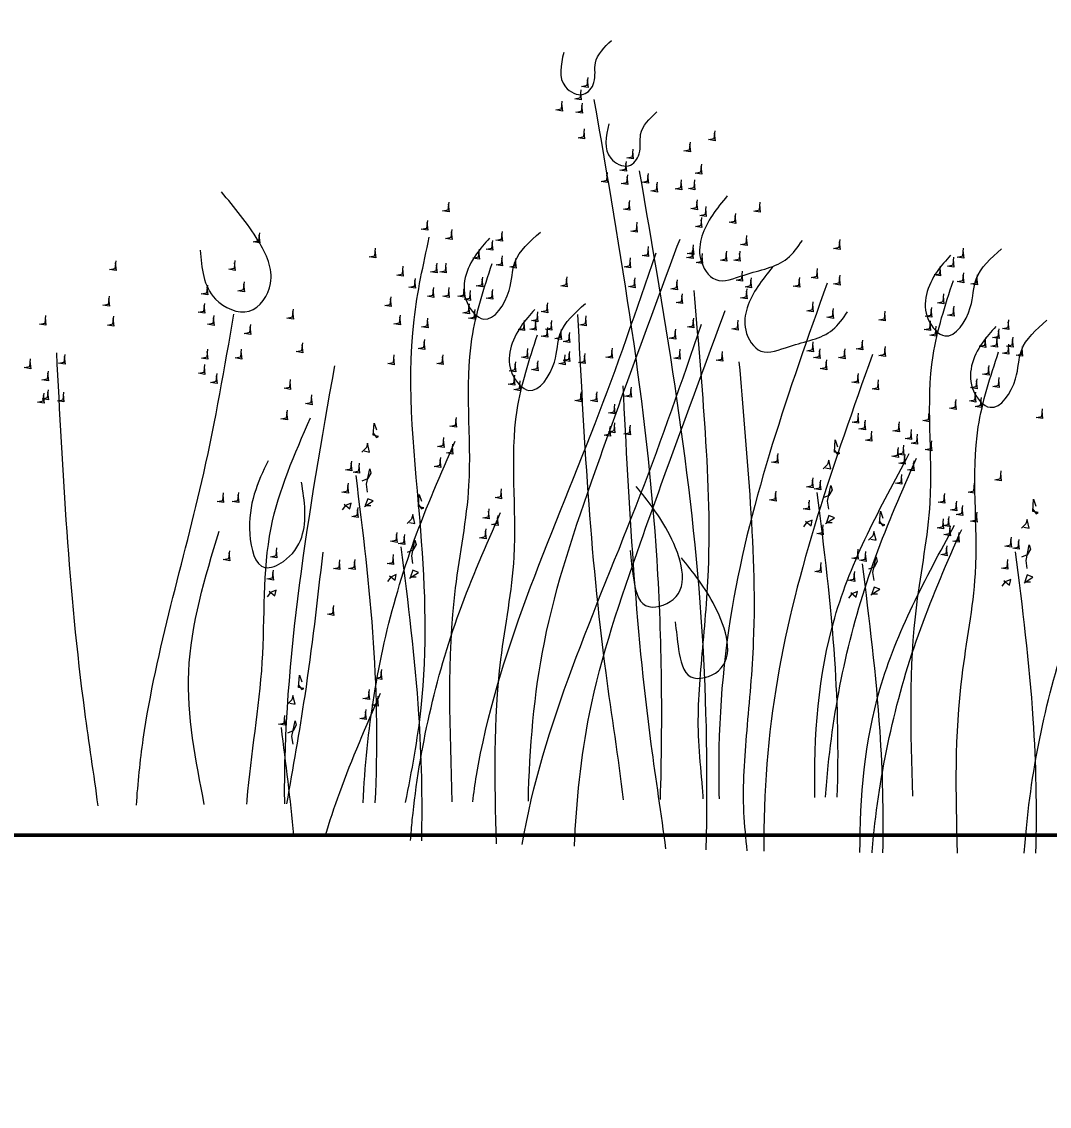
# Model space of a CAD drawing. Header units: metres. Extents: x 0 to 4415, y 1197 to 2590.
# Drawn here: x 1875.3737 to 1875.6923, y 1203.0041 to 1203.3403 of the extents above; entities that cross this region are included whole.
import ezdxf

# ---------------------------------------------------------------- set-up
doc = ezdxf.new("R2010")
doc.units = ezdxf.units.M
doc.linetypes.add('CACHE2', pattern=[4.7625, 3.175, -1.5875])
doc.layers.get('DEFPOINTS').update_dxf_attribs({"lineweight": 5})
for name, color, linetype, lineweight in [('00-cot-ext 2', 7, 'Continuous', 13), ('caché', 20, 'CACHE2', 13), ('mur', 7, 'Continuous', 50)]:
    doc.layers.add(name, color=color, linetype=linetype, lineweight=lineweight)
doc.layers.add('A_VEGETATION', color=7, linetype='Continuous', lineweight=9, true_color=0x009900)
doc.styles.add('WALIDcotat', font='times.ttf')
doc.dimstyles.new('walid 100', dxfattribs={"dimscale": 0, "dimtxt": 0.25, "dimasz": 0.1, "dimexe": 1.25, "dimexo": 0.625, "dimgap": 0.02, "dimtad": 1, "dimdec": 0, "dimlfac": 100, "dimrnd": 5, "dimtxsty": 'WALIDcotat', "dimblk": 'COTE', "dimcen": 2.5, "dimse1": 1, "dimse2": 1, "dimclrd": 256, "dimclrt": 256, "dimadec": 0, "dimazin": 0, "dimtfac": 1, "dimtdec": 0, "dimtix": 1, "dimtmove": 2, "dimatfit": 3, "dimldrblk": 'COTE', "dimfxl": 1.25, "dimarcsym": 0})

# ---------------------------------------------------------------- blocks, each defined once
blk = doc.blocks.new('COTE')
at = {"ltscale": 0.05}
h = blk.add_hatch(color=256, dxfattribs=at)
edge = h.paths.add_edge_path()
edge.add_arc((0, 0), 0.25, 0, 360)
for p, q in [((0, -1), (0, 1)), ((1, 0), (-1, 0))]:
    blk.add_line(p, q)
blk.add_circle((0, 0), 0.25)
blk = doc.blocks.new('*D160')
at = {"layer": '00-cot-ext 2', "lineweight": -2, "transparency": 16777216}
blk.add_line((1875.91557, 1202.28817), (1875.91557, 1213.48817), dxfattribs=at)
at = {"layer": 'DEFPOINTS', "color": 0, "transparency": 16777216}
for p in [(1872.57396, 1213.58817), (1875.91557, 1213.58817), (1873.61202, 1202.18817)]:
    blk.add_point(p, dxfattribs=at)
at = {"layer": '00-cot-ext 2', "lineweight": -2, "transparency": 16777216, "xscale": 0.1, "yscale": 0.1, "zscale": 0.1}
for p, rotation in [((1875.91557, 1213.58817), 90), ((1875.91557, 1202.18817), 270)]:
    blk.add_blockref('COTE', p, dxfattribs=dict(at, rotation=rotation))
at = {"layer": '00-cot-ext 2', "transparency": 16777216, "insert": (1875.76841, 1207.88817), "char_height": 0.25, "attachment_point": 5, "rotation": 90, "style": 'WALIDcotat'}
blk.add_mtext('1140', dxfattribs=at)
blk = doc.blocks.new('Arbustes 1_coupes')
at = {"flags": 128}
for points in [[(24.1563, 5.6056), (24.1633, 5.5448), (24.1117, 5.5535), (24.1563, 5.5622), (24.1633, 5.623)], [(24.1023, 5.5085), (24.1094, 5.4477), (24.0578, 5.4564), (24.1023, 5.4651), (24.1094, 5.5259)], [(2.6895, 5.4013), (2.6965, 5.3404), (2.6449, 5.3491), (2.6895, 5.3578), (2.6965, 5.4187)], [(23.9523, 5.4201), (23.9594, 5.3593), (23.9078, 5.368), (23.9523, 5.3767), (23.9594, 5.4375)], [(24.1117, 5.4028), (24.1188, 5.3419), (24.0672, 5.3506), (24.1117, 5.3593), (24.1188, 5.4201)], [(2.6355, 5.3042), (2.6426, 5.2434), (2.591, 5.252), (2.6355, 5.2607), (2.6426, 5.3216)], [(2.4855, 5.2158), (2.4926, 5.155), (2.441, 5.1636), (2.4855, 5.1723), (2.4926, 5.2332)], [(2.6449, 5.1984), (2.652, 5.1376), (2.6004, 5.1463), (2.6449, 5.155), (2.652, 5.2158)], [(24.1281, 5.1999), (24.1352, 5.139), (24.0836, 5.1477), (24.1281, 5.1564), (24.1352, 5.2173)], [(25.1595, 5.1825), (25.1665, 5.1216), (25.115, 5.1303), (25.1595, 5.139), (25.1665, 5.1999)], [(24.965, 5.0941), (24.972, 5.0332), (24.9204, 5.0419), (24.965, 5.0506), (24.972, 5.1115)], [(2.6613, 4.9955), (2.6684, 4.9347), (2.6168, 4.9434), (2.6613, 4.9521), (2.6684, 5.0129)], [(3.6927, 4.9782), (3.6997, 4.9173), (3.6482, 4.926), (3.6927, 4.9347), (3.6997, 4.9955)], [(3.4982, 4.8898), (3.5052, 4.8289), (3.4536, 4.8376), (3.4982, 4.8463), (3.5052, 4.9072)], [(25.054, 4.9187), (25.0611, 4.8579), (25.0095, 4.8666), (25.054, 4.8753), (25.0611, 4.9361)], [(24.6321, 4.8477), (24.6391, 4.7869), (24.5876, 4.7956), (24.6321, 4.8043), (24.6391, 4.8651)], [(24.8946, 4.7956), (24.9017, 4.7347), (24.8501, 4.7434), (24.8946, 4.7521), (24.9017, 4.813)], [(25.0001, 4.7956), (25.0071, 4.7347), (24.9556, 4.7434), (25.0001, 4.7521), (25.0071, 4.813)], [(3.5872, 4.7144), (3.5943, 4.6536), (3.5427, 4.6622), (3.5872, 4.6709), (3.5943, 4.7318)], [(24.7024, 4.7782), (24.7095, 4.7173), (24.6579, 4.726), (24.7024, 4.7347), (24.7095, 4.7956)], [(3.1653, 4.6434), (3.1723, 4.5825), (3.1208, 4.5912), (3.1653, 4.5999), (3.1723, 4.6608)], [(23.0546, 4.6246), (23.0616, 4.5637), (23.01, 4.5724), (23.0546, 4.5811), (23.0616, 4.642)], [(25.0189, 4.6376), (25.0259, 4.5767), (24.9743, 4.5854), (25.0189, 4.5941), (25.0259, 4.655)], [(3.2356, 4.5738), (3.2427, 4.513), (3.1911, 4.5217), (3.2356, 4.5304), (3.2427, 4.5912)], [(3.4278, 4.5912), (3.4349, 4.5304), (3.3833, 4.5391), (3.4278, 4.5478), (3.4349, 4.6086)], [(3.5333, 4.5912), (3.5404, 4.5304), (3.4888, 4.5391), (3.5333, 4.5478), (3.5404, 4.6086)], [(25.0892, 4.584), (25.0962, 4.5231), (25.0446, 4.5318), (25.0892, 4.5405), (25.0962, 4.6014)], [(22.8858, 4.4797), (22.8928, 4.4188), (22.8412, 4.4275), (22.8858, 4.4362), (22.8928, 4.497)], [(24.543, 4.4608), (24.5501, 4.4), (24.4985, 4.4086), (24.543, 4.4173), (24.5501, 4.4782)], [(25.054, 4.497), (25.0611, 4.4362), (25.0095, 4.4449), (25.054, 4.4536), (25.0611, 4.5144)], [(3.5521, 4.4333), (3.5591, 4.3724), (3.5075, 4.3811), (3.5521, 4.3898), (3.5591, 4.4507)], [(3.6224, 4.3797), (3.6294, 4.3188), (3.5779, 4.3275), (3.6224, 4.3362), (3.6294, 4.3971)], [(21.5567, 4.384), (21.5637, 4.3231), (21.5122, 4.3318), (21.5567, 4.3405), (21.5637, 4.4014)], [(23.078, 4.4072), (23.085, 4.3463), (23.0335, 4.355), (23.078, 4.3637), (23.085, 4.4246)], [(23.4765, 4.3913), (23.4835, 4.3304), (23.4319, 4.3391), (23.4765, 4.3478), (23.4835, 4.4086)], [(3.5872, 4.2927), (3.5943, 4.2319), (3.5427, 4.2405), (3.5872, 4.2492), (3.5943, 4.3101)], [(23.3991, 4.3203), (23.4062, 4.2594), (23.3546, 4.2681), (23.3991, 4.2768), (23.4062, 4.3376)], [(26.1464, 4.3203), (26.1534, 4.2594), (26.1018, 4.2681), (26.1464, 4.2768), (26.1534, 4.3376)], [(2.0097, 4.1869), (2.0167, 4.1261), (1.9652, 4.1348), (2.0097, 4.1435), (2.0167, 4.2043)], [(3.0762, 4.2565), (3.0833, 4.1956), (3.0317, 4.2043), (3.0762, 4.213), (3.0833, 4.2739)], [(22.4732, 4.2623), (22.4803, 4.2014), (22.4287, 4.2101), (22.4732, 4.2188), (22.4803, 4.2797)], [(23.2936, 4.2507), (23.3007, 4.1898), (23.2491, 4.1985), (23.2936, 4.2072), (23.3007, 4.2681)], [(23.4765, 4.1971), (23.4835, 4.1362), (23.4319, 4.1449), (23.4765, 4.1536), (23.4835, 4.2145)], [(24.6321, 4.2681), (24.6391, 4.2072), (24.5876, 4.2159), (24.6321, 4.2246), (24.6391, 4.2855)], [(24.9837, 4.2507), (24.9907, 4.1898), (24.9392, 4.1985), (24.9837, 4.2072), (24.9907, 4.2681)], [(27.1238, 4.2492), (27.1309, 4.1884), (27.0793, 4.1971), (27.1238, 4.2058), (27.1309, 4.2666)], [(1.9323, 4.1159), (1.9394, 4.0551), (1.8878, 4.0638), (1.9323, 4.0724), (1.9394, 4.1333)], [(4.6796, 4.1159), (4.6866, 4.0551), (4.635, 4.0638), (4.6796, 4.0724), (4.6866, 4.1333)], [(20.4198, 4.1666), (20.4269, 4.1058), (20.3753, 4.1145), (20.4198, 4.1232), (20.4269, 4.184)], [(21.3621, 4.1666), (21.3692, 4.1058), (21.3176, 4.1145), (21.3621, 4.1232), (21.3692, 4.184)], [(22.6912, 4.1174), (22.6983, 4.0565), (22.6467, 4.0652), (22.6912, 4.0739), (22.6983, 4.1348)], [(22.9584, 4.142), (22.9655, 4.0811), (22.9139, 4.0898), (22.9584, 4.0985), (22.9655, 4.1594)], [(23.0311, 4.142), (23.0381, 4.0811), (22.9866, 4.0898), (23.0311, 4.0985), (23.0381, 4.1594)], [(23.5843, 4.1797), (23.5913, 4.1188), (23.5398, 4.1275), (23.5843, 4.1362), (23.5913, 4.1971)], [(24.4891, 4.1797), (24.4961, 4.1188), (24.4446, 4.1275), (24.4891, 4.1362), (24.4961, 4.1971)], [(26.941, 4.1087), (26.948, 4.0478), (26.8964, 4.0565), (26.941, 4.0652), (26.948, 4.1261)], [(27.0465, 4.1782), (27.0535, 4.1174), (27.0019, 4.1261), (27.0465, 4.1348), (27.0535, 4.1956)], [(1.8269, 4.0464), (1.8339, 3.9855), (1.7823, 3.9942), (1.8269, 4.0029), (1.8339, 4.0638)], [(3.1653, 4.0638), (3.1723, 4.0029), (3.1208, 4.0116), (3.1653, 4.0203), (3.1723, 4.0811)], [(3.5169, 4.0464), (3.5239, 3.9855), (3.4724, 3.9942), (3.5169, 4.0029), (3.5239, 4.0638)], [(5.657, 4.0449), (5.6641, 3.984), (5.6125, 3.9927), (5.657, 4.0014), (5.6641, 4.0623)], [(22.7873, 4.0217), (22.7944, 3.9609), (22.7428, 3.9696), (22.7873, 3.9783), (22.7944, 4.0391)], [(23.3194, 4.0304), (23.3265, 3.9696), (23.2749, 3.9783), (23.3194, 3.9869), (23.3265, 4.0478)], [(23.9875, 4.0304), (23.9945, 3.9696), (23.9429, 3.9783), (23.9875, 3.9869), (23.9945, 4.0478)], [(24.5243, 4.0217), (24.5313, 3.9609), (24.4797, 3.9696), (24.5243, 3.9783), (24.5313, 4.0391)], [(25.8276, 4.0217), (25.8346, 3.9609), (25.783, 3.9696), (25.8276, 3.9783), (25.8346, 4.0391)], [(25.9682, 4.0913), (25.9752, 4.0304), (25.9237, 4.0391), (25.9682, 4.0478), (25.9752, 4.1087)], [(26.1464, 4.0391), (26.1534, 3.9783), (26.1018, 3.9869), (26.1464, 3.9956), (26.1534, 4.0565)], [(27.1238, 4.0551), (27.1309, 3.9942), (27.0793, 4.0029), (27.1238, 4.0116), (27.1309, 4.0724)], [(27.2316, 4.0377), (27.2387, 3.9768), (27.1871, 3.9855), (27.2316, 3.9942), (27.2387, 4.0551)], [(2.0097, 3.9927), (2.0167, 3.9319), (1.9652, 3.9406), (2.0097, 3.9493), (2.0167, 4.0101)], [(2.1175, 3.9754), (2.1245, 3.9145), (2.073, 3.9232), (2.1175, 3.9319), (2.1245, 3.9927)], [(3.0223, 3.9754), (3.0293, 3.9145), (2.9778, 3.9232), (3.0223, 3.9319), (3.0293, 3.9927)], [(5.5797, 3.9739), (5.5867, 3.913), (5.5351, 3.9217), (5.5797, 3.9304), (5.5867, 3.9913)], [(21.1442, 3.9725), (21.1512, 3.9116), (21.0996, 3.9203), (21.1442, 3.929), (21.1512, 3.9898)], [(21.4348, 3.9971), (21.4418, 3.9362), (21.3903, 3.9449), (21.4348, 3.9536), (21.4418, 4.0145)], [(22.9327, 3.9493), (22.9397, 3.8884), (22.8881, 3.8971), (22.9327, 3.9058), (22.9397, 3.9667)], [(23.0546, 3.9493), (23.0616, 3.8884), (23.01, 3.8971), (23.0546, 3.9058), (23.0616, 3.9667)], [(23.1741, 3.9493), (23.1811, 3.8884), (23.1296, 3.8971), (23.1741, 3.9058), (23.1811, 3.9667)], [(23.3991, 3.9333), (23.4062, 3.8725), (23.3546, 3.8812), (23.3991, 3.8899), (23.4062, 3.9507)], [(24.8595, 4.0043), (24.8665, 3.9435), (24.8149, 3.9522), (24.8595, 3.9609), (24.8665, 4.0217)], [(4.5014, 3.887), (4.5084, 3.8261), (4.4569, 3.8348), (4.5014, 3.8435), (4.5084, 3.9043)], [(5.4742, 3.9043), (5.4812, 3.8435), (5.4297, 3.8522), (5.4742, 3.8609), (5.4812, 3.9217)], [(5.657, 3.8507), (5.6641, 3.7899), (5.6125, 3.7986), (5.657, 3.8073), (5.6641, 3.8681)], [(20.3659, 3.8855), (20.373, 3.8246), (20.3214, 3.8333), (20.3659, 3.842), (20.373, 3.9029)], [(22.5951, 3.8768), (22.6022, 3.8159), (22.5506, 3.8246), (22.5951, 3.8333), (22.6022, 3.8942)], [(23.2233, 3.9246), (23.2304, 3.8638), (23.1788, 3.8725), (23.2233, 3.8812), (23.2304, 3.942)], [(26.9668, 3.8884), (26.9738, 3.8275), (26.9222, 3.8362), (26.9668, 3.8449), (26.9738, 3.9058)], [(1.8526, 3.8261), (1.8597, 3.7652), (1.8081, 3.7739), (1.8526, 3.7826), (1.8597, 3.8435)], [(2.5207, 3.8261), (2.5277, 3.7652), (2.4762, 3.7739), (2.5207, 3.7826), (2.5277, 3.8435)], [(3.0575, 3.8174), (3.0645, 3.7565), (3.0129, 3.7652), (3.0575, 3.7739), (3.0645, 3.8348)], [(3.3927, 3.8), (3.3997, 3.7391), (3.3481, 3.7478), (3.3927, 3.7565), (3.3997, 3.8174)], [(4.3608, 3.8174), (4.3678, 3.7565), (4.3162, 3.7652), (4.3608, 3.7739), (4.3678, 3.8348)], [(4.6796, 3.8348), (4.6866, 3.7739), (4.635, 3.7826), (4.6796, 3.7913), (4.6866, 3.8522)], [(5.7649, 3.8333), (5.7719, 3.7725), (5.7203, 3.7812), (5.7649, 3.7899), (5.7719, 3.8507)], [(21.1207, 3.8275), (21.1277, 3.7667), (21.0762, 3.7754), (21.1207, 3.7841), (21.1277, 3.8449)], [(21.8216, 3.7797), (21.8286, 3.7189), (21.777, 3.7276), (21.8216, 3.7362), (21.8286, 3.7971)], [(23.2139, 3.8188), (23.221, 3.758), (23.1694, 3.7667), (23.2139, 3.7754), (23.221, 3.8362)], [(23.2585, 3.7754), (23.2655, 3.7145), (23.2139, 3.7232), (23.2585, 3.7319), (23.2655, 3.7928)], [(25.933, 3.8275), (25.9401, 3.7667), (25.8885, 3.7754), (25.933, 3.7841), (25.9401, 3.8449)], [(26.0924, 3.7754), (26.0995, 3.7145), (26.0479, 3.7232), (26.0924, 3.7319), (26.0995, 3.7928)], [(26.8707, 3.7826), (26.8777, 3.7218), (26.8261, 3.7305), (26.8707, 3.7391), (26.8777, 3.8)], [(27.0465, 3.7913), (27.0535, 3.7305), (27.0019, 3.7391), (27.0465, 3.7478), (27.0535, 3.8087)], [(1.7565, 3.7203), (1.7636, 3.6594), (1.712, 3.6681), (1.7565, 3.6768), (1.7636, 3.7377)], [(1.9323, 3.729), (1.9394, 3.6681), (1.8878, 3.6768), (1.9323, 3.6855), (1.9394, 3.7464)], [(5.5, 3.6841), (5.507, 3.6232), (5.4554, 3.6319), (5.5, 3.6406), (5.507, 3.7015)], [(19.8643, 3.7362), (19.8713, 3.6754), (19.8198, 3.6841), (19.8643, 3.6928), (19.8713, 3.7536)], [(20.4011, 3.7276), (20.4081, 3.6667), (20.3566, 3.6754), (20.4011, 3.6841), (20.4081, 3.7449)], [(21.1934, 3.7319), (21.2004, 3.671), (21.1488, 3.6797), (21.1934, 3.6884), (21.2004, 3.7493)], [(22.6678, 3.7319), (22.6748, 3.671), (22.6232, 3.6797), (22.6678, 3.6884), (22.6748, 3.7493)], [(22.8858, 3.7073), (22.8928, 3.6464), (22.8412, 3.6551), (22.8858, 3.6638), (22.8928, 3.7247)], [(23.7414, 3.687), (23.7484, 3.6261), (23.6968, 3.6348), (23.7414, 3.6435), (23.7484, 3.7044)], [(23.8656, 3.687), (23.8726, 3.6261), (23.8211, 3.6348), (23.8656, 3.6435), (23.8726, 3.7044)], [(24.1375, 3.7218), (24.1445, 3.6609), (24.093, 3.6696), (24.1375, 3.6783), (24.1445, 3.7391)], [(26.8613, 3.6768), (26.8683, 3.616), (26.8167, 3.6247), (26.8613, 3.6334), (26.8683, 3.6942)], [(1.7472, 3.6145), (1.7542, 3.5537), (1.7026, 3.5623), (1.7472, 3.571), (1.7542, 3.6319)], [(4.4663, 3.6232), (4.4733, 3.5623), (4.4217, 3.571), (4.4663, 3.5797), (4.4733, 3.6406)], [(5.5797, 3.587), (5.5867, 3.5261), (5.5351, 3.5348), (5.5797, 3.5435), (5.5867, 3.6044)], [(21.484, 3.6594), (21.4911, 3.5986), (21.4395, 3.6073), (21.484, 3.616), (21.4911, 3.6768)], [(24.0062, 3.5899), (24.0133, 3.529), (23.9617, 3.5377), (24.0062, 3.5464), (24.0133, 3.6073)], [(26.9058, 3.6334), (26.9129, 3.5725), (26.8613, 3.5812), (26.9058, 3.5899), (26.9129, 3.6507)], [(1.7917, 3.571), (1.7987, 3.5102), (1.7472, 3.5189), (1.7917, 3.5276), (1.7987, 3.5884)], [(2.6707, 3.5174), (2.6777, 3.4566), (2.6262, 3.4653), (2.6707, 3.474), (2.6777, 3.5348)], [(4.6256, 3.571), (4.6327, 3.5102), (4.5811, 3.5189), (4.6256, 3.5276), (4.6327, 3.5884)], [(5.4039, 3.5783), (5.4109, 3.5174), (5.3593, 3.5261), (5.4039, 3.5348), (5.4109, 3.5957)], [(21.8942, 3.5145), (21.9013, 3.4537), (21.8497, 3.4624), (21.8942, 3.4711), (21.9013, 3.5319)], [(22.86, 3.5377), (22.867, 3.4769), (22.8155, 3.4855), (22.86, 3.4942), (22.867, 3.5551)], [(25.933, 3.5116), (25.9401, 3.4508), (25.8885, 3.4595), (25.933, 3.4682), (25.9401, 3.529)], [(27.3887, 3.545), (27.3957, 3.4841), (27.3442, 3.4928), (27.3887, 3.5015), (27.3957, 3.5623)], [(27.5129, 3.545), (27.52, 3.4841), (27.4684, 3.4928), (27.5129, 3.5015), (27.52, 3.5623)], [(2.2746, 3.4826), (2.2816, 3.4218), (2.23, 3.4305), (2.2746, 3.4392), (2.2816, 3.5)], [(2.3988, 3.4826), (2.4058, 3.4218), (2.3543, 3.4305), (2.3988, 3.4392), (2.4058, 3.5)], [(5.3945, 3.4725), (5.4015, 3.4116), (5.35, 3.4203), (5.3945, 3.429), (5.4015, 3.4899)], [(5.439, 3.429), (5.4461, 3.3682), (5.3945, 3.3769), (5.439, 3.3856), (5.4461, 3.4464)], [(20.0143, 3.4276), (20.0214, 3.3667), (19.9698, 3.3754), (20.0143, 3.3841), (20.0214, 3.445)], [(21.1442, 3.4653), (21.1512, 3.4044), (21.0996, 3.4131), (21.1442, 3.4218), (21.1512, 3.4826)], [(21.4114, 3.4653), (21.4184, 3.4044), (21.3668, 3.4131), (21.4114, 3.4218), (21.4184, 3.4826)], [(22.6186, 3.4174), (22.6256, 3.3566), (22.574, 3.3653), (22.6186, 3.374), (22.6256, 3.4348)], [(23.0053, 3.4174), (23.0124, 3.3566), (22.9608, 3.3653), (23.0053, 3.374), (23.0124, 3.4348)], [(23.9711, 3.4145), (23.9781, 3.3537), (23.9265, 3.3624), (23.9711, 3.3711), (23.9781, 3.4319)], [(24.0062, 3.4406), (24.0133, 3.3798), (23.9617, 3.3885), (24.0062, 3.3971), (24.0133, 3.458)], [(24.1281, 3.4232), (24.1352, 3.3624), (24.0836, 3.3711), (24.1281, 3.3798), (24.1352, 3.4406)], [(25.987, 3.458), (25.994, 3.3971), (25.9424, 3.4058), (25.987, 3.4145), (25.994, 3.4754)], [(2.5394, 3.3856), (2.5465, 3.3247), (2.4949, 3.3334), (2.5394, 3.3421), (2.5465, 3.4029)], [(5.9219, 3.3406), (5.9289, 3.2798), (5.8774, 3.2885), (5.9219, 3.2972), (5.9289, 3.358)], [(19.7424, 3.3928), (19.7494, 3.3319), (19.6979, 3.3406), (19.7424, 3.3493), (19.7494, 3.4102)], [(21.1207, 3.345), (21.1277, 3.2841), (21.0762, 3.2928), (21.1207, 3.3015), (21.1277, 3.3624)], [(26.0385, 3.3696), (26.0456, 3.3088), (25.994, 3.3174), (26.0385, 3.3261), (26.0456, 3.387)], [(4.4663, 3.3073), (4.4733, 3.2464), (4.4217, 3.2551), (4.4663, 3.2638), (4.4733, 3.3247)], [(4.5202, 3.2537), (4.5272, 3.1928), (4.4756, 3.2015), (4.5202, 3.2102), (4.5272, 3.2711)], [(19.8831, 3.2957), (19.8901, 3.2348), (19.8385, 3.2435), (19.8831, 3.2522), (19.8901, 3.3131)], [(21.2168, 3.2725), (21.2239, 3.2117), (21.1723, 3.2204), (21.2168, 3.229), (21.2239, 3.2899)], [(2.5043, 3.2102), (2.5113, 3.1493), (2.4597, 3.158), (2.5043, 3.1667), (2.5113, 3.2276)], [(2.5394, 3.2363), (2.5465, 3.1754), (2.4949, 3.1841), (2.5394, 3.1928), (2.5465, 3.2537)], [(2.6613, 3.2189), (2.6684, 3.158), (2.6168, 3.1667), (2.6613, 3.1754), (2.6684, 3.2363)], [(4.5717, 3.1653), (4.5788, 3.1044), (4.5272, 3.1131), (4.5717, 3.1218), (4.5788, 3.1827)], [(21.7981, 3.2247), (21.8052, 3.1638), (21.7536, 3.1725), (21.7981, 3.1812), (21.8052, 3.2421)], [(19.8479, 3.1204), (19.8549, 3.0595), (19.8034, 3.0682), (19.8479, 3.0769), (19.8549, 3.1378)], [(19.8831, 3.1464), (19.8901, 3.0856), (19.8385, 3.0943), (19.8831, 3.103), (19.8901, 3.1638)], [(20.0049, 3.1291), (20.012, 3.0682), (19.9604, 3.0769), (20.0049, 3.0856), (20.012, 3.1464)], [(21.9669, 3.103), (21.9739, 3.0421), (21.9224, 3.0508), (21.9669, 3.0595), (21.9739, 3.1204)], [(27.0605, 3.0537), (27.0676, 2.9928), (27.016, 3.0015), (27.0605, 3.0102), (27.0676, 3.0711)], [(21.7724, 2.9827), (21.7794, 2.9218), (21.7278, 2.9305), (21.7724, 2.9392), (21.7794, 3.0001)], [(23.1085, 2.9218), (23.1155, 2.861), (23.0639, 2.8697), (23.1085, 2.8784), (23.1155, 2.9392)], [(26.8496, 2.9566), (26.8566, 2.8957), (26.805, 2.9044), (26.8496, 2.9131), (26.8566, 2.974)], [(5.5937, 2.8494), (5.6008, 2.7885), (5.5492, 2.7972), (5.5937, 2.8059), (5.6008, 2.8668)], [(22.4568, 2.816), (22.4826, 2.7813), (22.499, 2.79), (22.4568, 2.7987), (22.4639, 2.8957), (22.4826, 2.8421)], [(26.6128, 2.8769), (26.6198, 2.816), (26.5683, 2.8247), (26.6128, 2.8334), (26.6198, 2.8943)], [(26.7089, 2.816), (26.716, 2.7552), (26.6644, 2.7639), (26.7089, 2.7726), (26.716, 2.8334)], [(5.3828, 2.7523), (5.3898, 2.6914), (5.3382, 2.7001), (5.3828, 2.7088), (5.3898, 2.7697)], [(23.01, 2.7624), (23.017, 2.7016), (22.9655, 2.7103), (23.01, 2.719), (23.017, 2.7798)], [(26.1042, 2.674), (26.1299, 2.6392), (26.1464, 2.6479), (26.1042, 2.6566), (26.1112, 2.7537), (26.1299, 2.7001)], [(26.7558, 2.7798), (26.7628, 2.719), (26.7113, 2.7276), (26.7558, 2.7363), (26.7628, 2.7972)], [(26.8683, 2.7276), (26.8754, 2.6668), (26.8238, 2.6755), (26.8683, 2.6842), (26.8754, 2.745)], [(0.99, 2.6117), (1.0158, 2.5769), (1.0322, 2.5856), (0.99, 2.5943), (0.9971, 2.6914), (1.0158, 2.6378)], [(1.6417, 2.7175), (1.6487, 2.6566), (1.5971, 2.6653), (1.6417, 2.674), (1.6487, 2.7349)], [(5.146, 2.6726), (5.1531, 2.6117), (5.1015, 2.6204), (5.146, 2.6291), (5.1531, 2.69)], [(22.3865, 2.6755), (22.4287, 2.6668), (22.4123, 2.7363), (22.4029, 2.7016), (22.3677, 2.6668)], [(23.0803, 2.7103), (23.0874, 2.6494), (23.0358, 2.6581), (23.0803, 2.6668), (23.0874, 2.7276)], [(26.6034, 2.6755), (26.6105, 2.6146), (26.5589, 2.6233), (26.6034, 2.632), (26.6105, 2.6929)], [(26.648, 2.6929), (26.655, 2.632), (26.6034, 2.6407), (26.648, 2.6494), (26.655, 2.7103)], [(1.5432, 2.5581), (1.5503, 2.4972), (1.4987, 2.5059), (1.5432, 2.5146), (1.5503, 2.5755)], [(5.2421, 2.6117), (5.2492, 2.5508), (5.1976, 2.5595), (5.2421, 2.5682), (5.2492, 2.6291)], [(5.289, 2.5755), (5.296, 2.5146), (5.2445, 2.5233), (5.289, 2.532), (5.296, 2.5929)], [(5.8492, 2.5624), (5.875, 2.5277), (5.8914, 2.5364), (5.8492, 2.5451), (5.8563, 2.6421), (5.875, 2.5885)], [(22.281, 2.5784), (22.288, 2.5175), (22.2365, 2.5262), (22.281, 2.5349), (22.288, 2.5958)], [(22.342, 2.561), (22.349, 2.5001), (22.2974, 2.5088), (22.342, 2.5175), (22.349, 2.5784)], [(22.9842, 2.6045), (22.9913, 2.5436), (22.9397, 2.5523), (22.9842, 2.561), (22.9913, 2.6219)], [(25.6518, 2.6306), (25.6588, 2.5697), (25.6072, 2.5784), (25.6518, 2.5871), (25.6588, 2.6479)], [(26.0338, 2.5335), (26.076, 2.5248), (26.0596, 2.5943), (26.0502, 2.5595), (26.0151, 2.5248)], [(26.6574, 2.6204), (26.6644, 2.5595), (26.6128, 2.5682), (26.6574, 2.5769), (26.6644, 2.6378)], [(26.7277, 2.5682), (26.7347, 2.5074), (26.6831, 2.5161), (26.7277, 2.5248), (26.7347, 2.5856)], [(0.9197, 2.4711), (0.9619, 2.4625), (0.9455, 2.532), (0.9361, 2.4972), (0.901, 2.4625)], [(1.6135, 2.5059), (1.6206, 2.4451), (1.569, 2.4538), (1.6135, 2.4625), (1.6206, 2.5233)], [(4.6374, 2.4697), (4.6632, 2.4349), (4.6796, 2.4436), (4.6374, 2.4523), (4.6444, 2.5494), (4.6632, 2.4958)], [(5.1366, 2.4711), (5.1437, 2.4103), (5.0921, 2.419), (5.1366, 2.4277), (5.1437, 2.4885)], [(5.1812, 2.4885), (5.1882, 2.4277), (5.1366, 2.4364), (5.1812, 2.4451), (5.1882, 2.5059)], [(5.4015, 2.5233), (5.4086, 2.4625), (5.357, 2.4711), (5.4015, 2.4798), (5.4086, 2.5407)], [(22.4123, 2.3494), (22.4029, 2.4117), (22.4287, 2.5349), (22.4381, 2.5001), (22.4123, 2.4552), (22.3677, 2.4378)], [(1.5174, 2.4001), (1.5245, 2.3393), (1.4729, 2.348), (1.5174, 2.3567), (1.5245, 2.4175)], [(4.185, 2.4262), (4.192, 2.3654), (4.1404, 2.3741), (4.185, 2.3827), (4.192, 2.4436)], [(5.1906, 2.4161), (5.1976, 2.3552), (5.146, 2.3639), (5.1906, 2.3726), (5.1976, 2.4335)], [(5.7789, 2.4219), (5.8211, 2.4132), (5.8047, 2.4827), (5.7953, 2.448), (5.7602, 2.4132)], [(22.2529, 2.403), (22.2599, 2.3422), (22.2084, 2.3509), (22.2529, 2.3596), (22.2599, 2.4204)], [(25.9284, 2.4364), (25.9354, 2.3755), (25.8838, 2.3842), (25.9284, 2.3929), (25.9354, 2.4538)], [(25.9893, 2.419), (25.9963, 2.3581), (25.9448, 2.3668), (25.9893, 2.3755), (25.9963, 2.4364)], [(26.6316, 2.4625), (26.6386, 2.4016), (26.587, 2.4103), (26.6316, 2.419), (26.6386, 2.4798)], [(0.8142, 2.3741), (0.8213, 2.3132), (0.7697, 2.3219), (0.8142, 2.3306), (0.8213, 2.3914)], [(0.8752, 2.3567), (0.8822, 2.2958), (0.8306, 2.3045), (0.8752, 2.3132), (0.8822, 2.3741)], [(0.9455, 2.1451), (0.9361, 2.2074), (0.9619, 2.3306), (0.9713, 2.2958), (0.9455, 2.2509), (0.901, 2.2335)], [(4.567, 2.3291), (4.6092, 2.3204), (4.5928, 2.39), (4.5835, 2.3552), (4.5483, 2.3204)], [(5.2609, 2.3639), (5.2679, 2.303), (5.2163, 2.3117), (5.2609, 2.3204), (5.2679, 2.3813)], [(5.6734, 2.3248), (5.6805, 2.2639), (5.6289, 2.2726), (5.6734, 2.2813), (5.6805, 2.3422)], [(5.7344, 2.3074), (5.7414, 2.2465), (5.6898, 2.2552), (5.7344, 2.2639), (5.7414, 2.3248)], [(21.266, 2.3306), (21.2731, 2.2697), (21.2215, 2.2784), (21.266, 2.2871), (21.2731, 2.348)], [(21.3856, 2.3306), (21.3926, 2.2697), (21.3411, 2.2784), (21.3856, 2.2871), (21.3926, 2.348)], [(25.6353, 2.332), (25.6424, 2.2712), (25.5908, 2.2799), (25.6353, 2.2886), (25.6424, 2.3494)], [(26.0596, 2.2074), (26.0502, 2.2697), (26.076, 2.3929), (26.0854, 2.3581), (26.0596, 2.3132), (26.0151, 2.2958)], [(-0.1369, 2.2538), (-0.1299, 2.1929), (-0.1814, 2.2016), (-0.1369, 2.2103), (-0.1299, 2.2712)], [(4.4616, 2.232), (4.4686, 2.1712), (4.417, 2.1799), (4.4616, 2.1886), (4.4686, 2.2494)], [(4.5225, 2.2146), (4.5295, 2.1538), (4.478, 2.1625), (4.5225, 2.1712), (4.5295, 2.232)], [(5.1648, 2.2581), (5.1718, 2.1973), (5.1202, 2.206), (5.1648, 2.2146), (5.1718, 2.2755)], [(5.8047, 2.0958), (5.7953, 2.1581), (5.8211, 2.2813), (5.8305, 2.2465), (5.8047, 2.2016), (5.7602, 2.1842)], [(22.2271, 2.2538), (22.2716, 2.2175), (22.281, 2.2625), (22.2365, 2.2436), (22.2107, 2.2089)], [(22.3865, 2.2349), (22.4568, 2.2799), (22.4123, 2.2973), (22.3935, 2.2436), (22.4381, 2.2436)], [(25.9002, 2.261), (25.9073, 2.2002), (25.8557, 2.2089), (25.9002, 2.2175), (25.9073, 2.2784)], [(0.7861, 2.1987), (0.7931, 2.1378), (0.7416, 2.1465), (0.7861, 2.1552), (0.7931, 2.2161)], [(4.1686, 2.1277), (4.1756, 2.0668), (4.124, 2.0755), (4.1686, 2.0842), (4.1756, 2.1451)], [(4.5928, 2.0031), (4.5835, 2.0654), (4.6092, 2.1886), (4.6186, 2.1538), (4.5928, 2.1089), (4.5483, 2.0915)], [(5.6453, 2.1494), (5.6523, 2.0886), (5.6008, 2.0973), (5.6453, 2.106), (5.6523, 2.1668)], [(22.3302, 2.2103), (22.3373, 2.1494), (22.2857, 2.1581), (22.3302, 2.1668), (22.3373, 2.2277)], [(26.0338, 2.0929), (26.1042, 2.1378), (26.0596, 2.1552), (26.0409, 2.1016), (26.0854, 2.1016)], [(-0.165, 2.0784), (-0.158, 2.0176), (-0.2096, 2.0263), (-0.165, 2.035), (-0.158, 2.0958)], [(0.9197, 2.0306), (0.99, 2.0755), (0.9455, 2.0929), (0.9267, 2.0393), (0.9713, 2.0393)], [(4.4334, 2.0567), (4.4405, 1.9958), (4.3889, 2.0045), (4.4334, 2.0132), (4.4405, 2.0741)], [(25.8744, 2.1118), (25.919, 2.0755), (25.9284, 2.1205), (25.8838, 2.1016), (25.858, 2.0668)], [(0.7603, 2.0494), (0.8048, 2.0132), (0.8142, 2.0581), (0.7697, 2.0393), (0.7439, 2.0045)], [(5.6195, 2.0002), (5.6641, 1.9639), (5.6734, 2.0089), (5.6289, 1.99), (5.6031, 1.9553)], [(5.7789, 1.9813), (5.8492, 2.0263), (5.8047, 2.0437), (5.786, 1.99), (5.8305, 1.99)], [(-0.1908, 1.9292), (-0.1463, 1.893), (-0.1369, 1.9379), (-0.1814, 1.919), (-0.2072, 1.8843)], [(4.4076, 1.9074), (4.4522, 1.8712), (4.4616, 1.9161), (4.417, 1.8973), (4.3912, 1.8625)], [(4.567, 1.8886), (4.6374, 1.9335), (4.5928, 1.9509), (4.5741, 1.8973), (4.6186, 1.8973)], [(21.3129, 1.8712), (21.32, 1.8103), (21.2684, 1.819), (21.3129, 1.8277), (21.32, 1.8886)], [(22.1849, 1.7987), (22.1919, 1.7379), (22.1404, 1.7466), (22.1849, 1.7553), (22.1919, 1.8161)], [(22.3045, 1.7987), (22.3115, 1.7379), (22.2599, 1.7466), (22.3045, 1.7553), (22.3115, 1.8161)], [(22.1357, 1.4365), (22.1427, 1.3756), (22.0911, 1.3843), (22.1357, 1.393), (22.1427, 1.4539)], [(0.6905, 1.291), (0.6976, 1.2301), (0.646, 1.2388), (0.6905, 1.2475), (0.6976, 1.3084)], [(0.0389, 1.1852), (0.0647, 1.1504), (0.0811, 1.1591), (0.0389, 1.1678), (0.0459, 1.2649), (0.0647, 1.2113)], [(0.5921, 1.1316), (0.5991, 1.0707), (0.5476, 1.0794), (0.5921, 1.0881), (0.5991, 1.149)], [(-0.0314, 1.0446), (0.0108, 1.0359), (-0.0056, 1.1055), (-0.015, 1.0707), (-0.0502, 1.0359)], [(0.6624, 1.0794), (0.6694, 1.0185), (0.6179, 1.0272), (0.6624, 1.0359), (0.6694, 1.0968)], [(-0.076, 0.9301), (-0.0689, 0.8693), (-0.1205, 0.878), (-0.076, 0.8867), (-0.0689, 0.9475)], [(0.5663, 0.9736), (0.5733, 0.9127), (0.5218, 0.9214), (0.5663, 0.9301), (0.5733, 0.991)], [(-0.0056, 0.7186), (-0.015, 0.7809), (0.0108, 0.904), (0.0201, 0.8693), (-0.0056, 0.8243), (-0.0502, 0.807)]]:
    blk.add_lwpolyline(points, dxfattribs=at)
for points in [[(23.9711, 5.823), (23.9851, 5.5506), (24.1258, 5.4912), (24.2102, 5.5853), (24.2219, 5.739), (24.3508, 5.9172)], [(2.5043, 5.6187), (2.5183, 5.3462), (2.659, 5.2868), (2.7434, 5.381), (2.7551, 5.5346), (2.884, 5.7129)], [(21.0926, 4.2666), (21.2121, 3.8797), (21.4794, 3.7841), (21.6481, 4.0014), (21.552, 4.3391), (21.2614, 4.726)], [(25.2626, 4.6869), (25.0611, 4.3666), (25.0493, 4.1898), (25.1689, 4.0232), (25.3939, 4.0594), (25.7361, 4.1898), (25.8557, 4.3318)], [(3.7959, 4.4826), (3.5943, 4.1623), (3.5825, 3.9855), (3.7021, 3.8188), (3.9271, 3.8551), (4.2694, 3.9855), (4.3889, 4.1275)], [(23.3804, 4.355), (23.2725, 4.2246), (23.2022, 3.8464), (23.3335, 3.716), (23.5351, 3.9406), (23.582, 4.1652), (23.7836, 4.4029)], [(27.0277, 4.213), (26.9199, 4.0826), (26.8496, 3.7044), (26.9808, 3.5739), (27.1824, 3.7986), (27.2293, 4.0232), (27.4309, 4.2608)], [(1.9136, 4.1507), (1.8058, 4.0203), (1.7354, 3.6421), (1.8667, 3.5116), (2.0683, 3.7362), (2.1152, 3.9609), (2.3168, 4.1985)], [(5.5609, 4.0087), (5.4531, 3.8783), (5.3828, 3.5), (5.514, 3.3696), (5.7156, 3.5942), (5.7625, 3.8188), (5.9641, 4.0565)], [(21.6247, 2.6001), (21.4794, 2.0205), (21.5989, 1.7553), (21.7442, 1.8031), (21.8896, 1.9958), (21.8896, 2.4306)], [(24.4868, 1.8828), (24.5126, 1.6654), (24.6087, 1.4481), (24.8267, 1.4959), (24.8009, 2.0031), (24.536, 2.39)], [(3.02, 1.6785), (3.0458, 1.4611), (3.1419, 1.2437), (3.3599, 1.2915), (3.3341, 1.7987), (3.0692, 2.1857)]]:
    blk.add_spline(points, degree=3)
for points, knots in [([(24.7222, -0.086), (24.742, 0.5455), (24.7316, 2.4047), (24.419, 4.2393), (24.2125, 5.4506)], [0.587601, 0.587601, 0.587601, 0.587601, 1.060659, 1.979923, 1.979923, 1.979923, 1.979923]), ([(3.26, -0.1243), (3.2744, 0.4518), (3.2555, 2.2549), (2.9522, 4.035), (2.7457, 5.2463)], [0.629046, 0.629046, 0.629046, 0.629046, 1.060659, 1.979923, 1.979923, 1.979923, 1.979923]), ([(22.7069, -0.105), (22.7562, 0.1439), (22.8919, 0.852), (22.8494, 2.1338), (22.6884, 3.3851), (22.8566, 4.1469), (22.9045, 4.3637)], [0.619473, 0.619473, 0.619473, 0.619473, 0.809449, 1.159779, 1.576588, 1.74244, 1.74244, 1.74244, 1.74244]), ([(23.6774, -0.0962), (23.6884, 0.326), (23.7627, 1.218), (24.2678, 2.685), (24.6598, 3.7348), (24.8876, 4.3449)], [0.563885, 0.563885, 0.563885, 0.563885, 0.879234, 1.231775, 1.720834, 1.720834, 1.720834, 1.720834]), ([(23.2371, -0.1003), (23.2461, -0.0312), (23.3983, 0.9946), (24.0653, 2.4133), (24.5432, 3.7858), (24.7001, 4.2362)], [0.568199, 0.568199, 0.568199, 0.568199, 0.620996, 1.355238, 1.713875, 1.713875, 1.713875, 1.713875]), ([(2.218, -0.0937), (2.2343, 0.259), (2.3184, 1.079), (2.801, 2.4806), (3.193, 3.5305), (3.4208, 4.1406)], [0.615408, 0.615408, 0.615408, 0.615408, 0.879234, 1.231775, 1.720834, 1.720834, 1.720834, 1.720834]), ([(23.0752, -0.1017), (23.061, 0.4644), (23.0225, 1.3044), (23.2782, 2.5088), (23.1491, 3.3913), (23.3365, 3.9585), (23.4015, 4.155)], [0.556787, 0.556787, 0.556787, 0.556787, 0.980125, 1.184429, 1.47469, 1.628633, 1.628633, 1.628633, 1.628633]), ([(1.8043, -0.0792), (1.9679, 0.8677), (2.6006, 2.2151), (3.0764, 3.5815), (3.2333, 4.0319)], [0.625871, 0.625871, 0.625871, 0.625871, 1.355238, 1.713875, 1.713875, 1.713875, 1.713875]), ([(1.6021, -0.0716), (1.5889, 0.4164), (1.572, 1.1768), (1.8114, 2.3045), (1.6823, 3.187), (1.8697, 3.7542), (1.9347, 3.9507)], [0.615228, 0.615228, 0.615228, 0.615228, 0.980125, 1.184429, 1.47469, 1.628633, 1.628633, 1.628633, 1.628633]), ([(26.0502, 3.9927), (25.7465, 3.1445), (25.2735, 1.8237), (25.1736, 0.4492), (25.1857, -0.0728), (25.1859, -0.0812)], [0, 0, 0, 0, 0.66825, 1.040569, 1.046614, 1.046614, 1.046614, 1.046614]), ([(26.7178, -0.0644), (26.704, 0.442), (26.6823, 1.2211), (26.9256, 2.3668), (26.7964, 3.2493), (26.9839, 3.8165), (27.0488, 4.013)], [0.601503, 0.601503, 0.601503, 0.601503, 0.980125, 1.184429, 1.47469, 1.628633, 1.628633, 1.628633, 1.628633]), ([(24.9954, 3.9391), (25.0249, 3.5887), (25.087, 2.8523), (25.1309, 1.8775), (25.0488, 1.0403), (25.0047, 0.4886), (25.0463, 0.1019), (25.0564, -0.0394), (25.0588, -0.0825)], [0, 0, 0, 0, 0.263817, 0.554442, 0.730305, 0.892375, 0.973782, 1.010806, 1.010806, 1.010806, 1.010806]), ([(4.5835, 3.7884), (4.2797, 2.9402), (3.8206, 1.658), (3.7136, 0.3328), (3.7167, -0.135)], [0, 0, 0, 0, 0.66825, 1.010124, 1.010124, 1.010124, 1.010124]), ([(5.2479, -0.1548), (5.2355, 0.3136), (5.2234, 1.054), (5.4588, 2.1625), (5.3296, 3.045), (5.5171, 3.6121), (5.582, 3.8087)], [0.6298999, 0.6298999, 0.6298999, 0.6298999, 0.980125, 1.1844285, 1.4746905, 1.6286326, 1.6286326, 1.6286326, 1.6286326]), ([(3.5286, 3.7348), (3.5581, 3.3844), (3.6202, 2.6479), (3.6641, 1.6732), (3.582, 0.836), (3.5385, 0.2917), (3.5724, -0.0359), (3.5807, -0.132)], [0, 0, 0, 0, 0.2638175, 0.5544416, 0.7303048, 0.8923745, 0.9681628, 0.9681628, 0.9681628, 0.9681628]), ([(20.5774, -0.1222), (20.5894, 0.0532), (20.6832, 0.9442), (21.0869, 2.211), (21.2841, 3.3393), (21.3575, 3.7594)], [0.6192538, 0.6192538, 0.6192538, 0.6192538, 0.7509262, 1.2899319, 1.6097799, 1.6097799, 1.6097799, 1.6097799]), ([(24.4301, -0.0889), (24.3914, 0.2457), (24.1859, 1.5425), (24.1244, 2.8111), (24.0789, 3.7507)], [0.5834025, 0.5834025, 0.5834025, 0.5834025, 0.8321355, 1.542813, 1.542813, 1.542813, 1.542813]), ([(2.9416, -0.1159), (2.9061, 0.16), (2.7163, 1.3962), (2.6577, 2.6067), (2.6121, 3.5464)], [0.6273119, 0.6273119, 0.6273119, 0.6273119, 0.8321355, 1.542813, 1.542813, 1.542813, 1.542813]), ([(20.2746, -0.1244), (20.2415, 0.1245), (20.0587, 1.333), (20.0013, 2.5169), (19.9557, 3.4566)], [0.6474397, 0.6474397, 0.6474397, 0.6474397, 0.8321355, 1.542813, 1.542813, 1.542813, 1.542813]), ([(21.4508, -0.1155), (21.4517, -0.1039), (21.482, 0.2704), (21.6182, 0.9898), (21.562, 2.0386), (21.8352, 2.6525), (21.9622, 2.9378)], [0.6282718, 0.6282718, 0.6282718, 0.6282718, 0.6369967, 0.9104139, 1.1765895, 1.4077095, 1.4077095, 1.4077095, 1.4077095]), ([(22.3718, -0.1079), (22.3776, 0.0356), (22.4293, 0.7422), (22.6497, 1.7185), (22.9918, 2.4923), (23.1061, 2.7508)], [0.5585808, 0.5585808, 0.5585808, 0.5585808, 0.6661195, 1.0883514, 1.3002657, 1.3002657, 1.3002657, 1.3002657]), ([(25.9441, -0.073), (25.9362, 0.4116), (26.0052, 1.3744), (26.467, 2.2213), (26.6972, 2.6436)], [0.5905888, 0.5905888, 0.5905888, 0.5905888, 0.9488556, 1.3050598, 1.3050598, 1.3050598, 1.3050598]), ([(26.0287, -0.0721), (26.0343, 0.012), (26.0898, 0.6587), (26.297, 1.5764), (26.6391, 2.3502), (26.7535, 2.6088)], [0.6030171, 0.6030171, 0.6030171, 0.6030171, 0.6661195, 1.0883514, 1.3002657, 1.3002657, 1.3002657, 1.3002657]), ([(0.9212, -0.0437), (0.9256, 0.0102), (0.9824, 0.6263), (1.1829, 1.5141), (1.525, 2.2879), (1.6393, 2.5465)], [0.6257172, 0.6257172, 0.6257172, 0.6257172, 0.6661195, 1.0883514, 1.3002657, 1.3002657, 1.3002657, 1.3002657]), ([(5.7757, -0.1563), (5.781, -0.0813), (5.8369, 0.5562), (6.0421, 1.4649), (6.3842, 2.2387), (6.4985, 2.4972)], [0.6098708, 0.6098708, 0.6098708, 0.6098708, 0.6661195, 1.0883514, 1.3002657, 1.3002657, 1.3002657, 1.3002657]), ([(4.4762, -0.1492), (4.4763, 0.2922), (4.5588, 1.2075), (5.0002, 2.017), (5.2304, 2.4393)], [0.6221867, 0.6221867, 0.6221867, 0.6221867, 0.9488556, 1.3050598, 1.3050598, 1.3050598, 1.3050598]), ([(4.5715, -0.1507), (4.5751, -0.1085), (4.6324, 0.4958), (4.8302, 1.3721), (5.1723, 2.1459), (5.2867, 2.4045)], [0.634476, 0.634476, 0.634476, 0.634476, 0.6661195, 1.0883514, 1.3002657, 1.3002657, 1.3002657, 1.3002657]), ([(22.4665, -0.1071), (22.4878, 0.3141), (22.4796, 1.1821), (22.3747, 2.0411), (22.3209, 2.4813)], [0.551892, 0.551892, 0.551892, 0.551892, 0.8681547, 1.2006627, 1.2006627, 1.2006627, 1.2006627]), ([(26.1213, -0.0711), (26.1336, 0.2912), (26.1197, 1.0991), (26.022, 1.899), (25.9682, 2.3393)], [0.5964257, 0.5964257, 0.5964257, 0.5964257, 0.8681547, 1.2006627, 1.2006627, 1.2006627, 1.2006627]), ([(1.0098, -0.0475), (1.0184, 0.2863), (1.0021, 1.0652), (0.9079, 1.8367), (0.8541, 2.277)], [0.6179002, 0.6179002, 0.6179002, 0.6179002, 0.8681547, 1.2006627, 1.2006627, 1.2006627, 1.2006627]), ([(5.8673, -0.1565), (5.8784, 0.1971), (5.8638, 0.9961), (5.7671, 1.7875), (5.7133, 2.2277)], [0.602961, 0.602961, 0.602961, 0.602961, 0.8681547, 1.2006627, 1.2006627, 1.2006627, 1.2006627]), ([(4.658, -0.1519), (4.6652, 0.1694), (4.6479, 0.9356), (4.5552, 1.6947), (4.5014, 2.1349)], [0.6272938, 0.6272938, 0.6272938, 0.6272938, 0.8681547, 1.2006627, 1.2006627, 1.2006627, 1.2006627]), ([(21.1141, -0.1181), (21.0479, 0.2322), (20.9047, 0.965), (21.1242, 1.6765), (21.2379, 2.0451)], [0.6277155, 0.6277155, 0.6277155, 0.6277155, 0.8923782, 1.1768558, 1.1768558, 1.1768558, 1.1768558]), ([(21.7682, -0.113), (21.8181, 0.1714), (21.9373, 0.8309), (22.0144, 1.4966), (22.0583, 1.8756)], [0.6215938, 0.6215938, 0.6215938, 0.6215938, 0.8381071, 1.1240936, 1.1240936, 1.1240936, 1.1240936]), ([(0.2454, -0.0123), (0.2811, 0.1054), (0.4098, 0.4904), (0.5739, 0.8614), (0.6882, 1.12)], [0.9962316, 0.9962316, 0.9962316, 0.9962316, 1.0883514, 1.3002657, 1.3002657, 1.3002657, 1.3002657])]:
    blk.add_open_spline(points, degree=3, knots=knots)
for points in [[(21.7501, -0.1131), (21.7422, 1.0376), (21.9483, 2.1934), (22.1544, 3.3493)], [(0, 0), (-0.0278, 0.2839), (-0.0624, 0.5672), (-0.0971, 0.8504)]]:
    blk.add_open_spline(points, degree=3)

msp = doc.modelspace()

# ---------------------------------------------------------------- linework, layer by layer
at = {"layer": 'caché', "linetype": 'CACHE2'}
msp.add_line((1864.73681, 1203.08817), (1878.19197, 1203.08817), dxfattribs=at)
at = {"layer": 'mur'}
msp.add_lwpolyline([(1864.58681, 1203.08817), (1876.98739, 1203.08817), (1876.98739, 1202.18817), (1879.62536, 1202.18817)], dxfattribs=at)

# ---------------------------------------------------------------- block references
at = {"layer": 'A_VEGETATION', "color": 86, "true_color": 0x1b6b00, "xscale": 0.03920000000000341, "yscale": 0.03920000000000341, "zscale": 0.03920000000000341, "rotation": 0.1380011812737671}
for p in [(1874.60266, 1203.10027), (1875.45816, 1203.08817)]:
    msp.add_blockref('Arbustes 1_coupes', p, dxfattribs=at)

# ---------------------------------------------------------------- dimensions: what is measured, and where the dimension line sits
at = {"layer": '00-cot-ext 2'}
dim = msp.add_linear_dim(base=(1875.91557, 1213.58817), p1=(1873.61202, 1202.18817), p2=(1872.57396, 1213.58817), angle=270, dimstyle='walid 100', override={"dimscale": 1, "dimfxl": 0}, dxfattribs=at)
dim.commit()
dim.dimension.update_dxf_attribs({"geometry": '*D160', "text_midpoint": (1875.76841, 1207.88817)})

doc.saveas('drawing.dxf')
